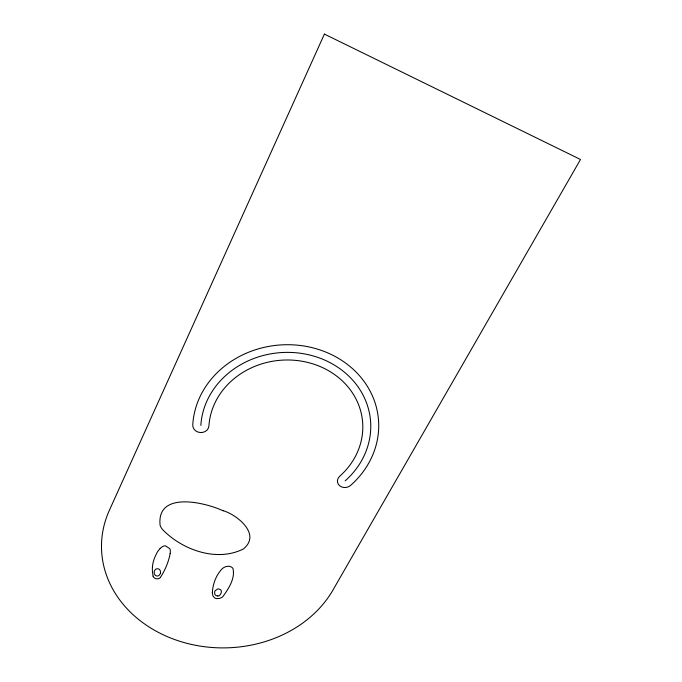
<?xml version="1.0" encoding="UTF-8"?>
<svg xmlns="http://www.w3.org/2000/svg" width="682" height="682" viewBox="0 0 682 682"><rect width="100%" height="100%" fill="white"/><g stroke="black" fill="none" stroke-linecap="round" stroke-linejoin="round"><path stroke-width="1.02" d="M160.432 573.247L159.776 574.568A7.928 6.522 3.7 0 1 159.179 575.267L158.054 575.906A2.447 2.012 3.4 0 1 156.545 575.94C153.535 575.241 153.356 570.553 155.871 569.146A2.958 2.43 3.4 0 1 158.105 568.822L159.111 569.206A2.327 1.91 3.4 0 1 159.835 569.913L160.202 570.655A6.138 5.038 3.6 0 1 160.432 573.247M223.099 510.775C204.395 502.097 156.349 490.912 160.108 525.293A16.905 14.271 3.2 0 0 162.504 529.471C182.137 549.931 216.867 562.403 243.414 548.942A17.101 14.373 -0.8 0 0 245.222 547.279C260.004 532.736 235.87 514.262 223.159 510.682M160.44 577.39L159.511 578.191A4.842 3.973 3.4 0 1 158.395 578.66L157.397 578.83A4.075 3.342 3.4 0 1 153.083 576.162M160.108 548.499L157.713 551.474A28.286 23.418 2 0 0 156.664 553.375L155.522 555.796A42.778 35.328 1.2 0 0 152.436 567.143M153.066 576.162L152.504 572.045A45.805 37.834 1 0 1 152.418 567.143M217.729 595.966A3.453 2.822 -0.4 0 0 218.53 595.898L218.777 595.846A2.626 2.14 -0.4 0 0 219.655 595.454L221.198 592.914A14.143 11.56 0.2 0 0 221.36 591.695L221.258 590.757A2.779 2.276 -0.5 0 0 220.61 589.785L218.53 588.898A2.361 1.927 -0.4 0 0 217.677 588.941L215.12 590.817A4.774 3.904 -0.5 0 0 214.6 592.198L214.873 594.278A3.035 2.481 -0.4 0 0 217.729 595.932M170.168 553.545A96.017 79.138 8.8 0 1 160.423 577.381M170.133 553.537A15.874 13.171 4 0 0 170.21 549.931L170.125 549.522A3.734 3.103 3.3 0 0 169.588 548.499L165.385 545.813L163.885 546.009A7.178 5.968 3.2 0 0 162.819 546.461L162.469 546.657A15.234 12.634 2.8 0 0 160.108 548.499M200.849 425.423A85.088 75.463 -4.9 0 1 320.796 358.468A85.088 75.463 -4.9 0 1 345.186 480.827M212.332 592.922L212.946 596.042L214.711 597.909A4.944 4.032 -0.4 0 0 216.569 598.6L219.399 598.481L221.573 597.551A11.151 9.122 -0.2 0 0 222.946 596.528C228.598 588.685 235.409 578.413 232.946 568.438A5.524 4.569 -0.9 0 0 228.453 566.213L225.572 566.725A12.626 10.418 -1.1 0 0 222.562 568.413C216.16 574.687 212.733 584.073 212.332 592.922M324.41 34.1L109.35 510.358A121.754 101.78 -0.4 0 0 175.291 639.767A121.754 101.78 -0.4 0 0 332.952 590.041L580.501 159.486L324.41 34.1M317.599 365.518A77.066 68.336 -4.9 0 0 208.931 425.909A8.099 7.17 3.6 0 1 200.414 432.55A8.099 7.17 3.6 0 1 192.759 424.929A93.11 82.59 -4.9 0 1 323.984 351.358A93.11 82.59 -4.9 0 1 350.591 485.422A7.792 6.718 -9.5 0 1 339.619 485.737A7.792 6.718 -9.5 0 1 339.755 476.207A77.066 68.336 -4.9 0 0 317.599 365.518"/></g></svg>
